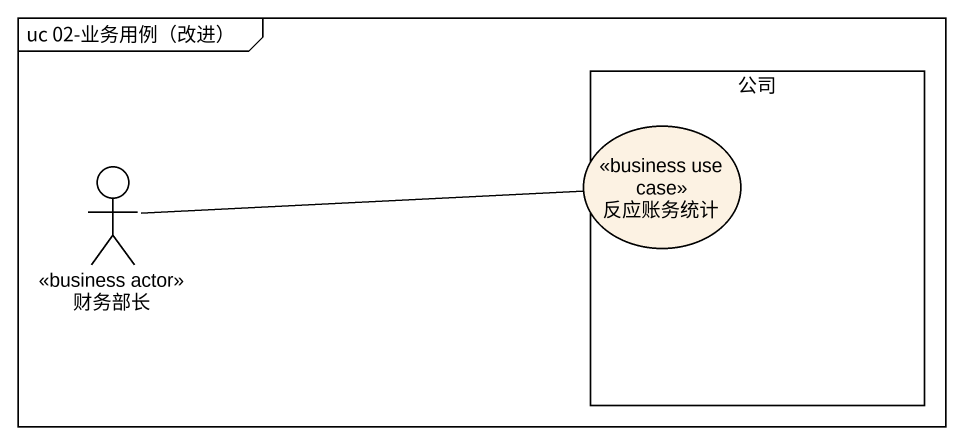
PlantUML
@startuml
mainframe uc 02-业务用例（改进）
rectangle 公司
usecase 反应账务统计 <<business use case>>
actor 财务部长 <<business actor>>
财务部长 -right- 反应账务统计
@enduml
